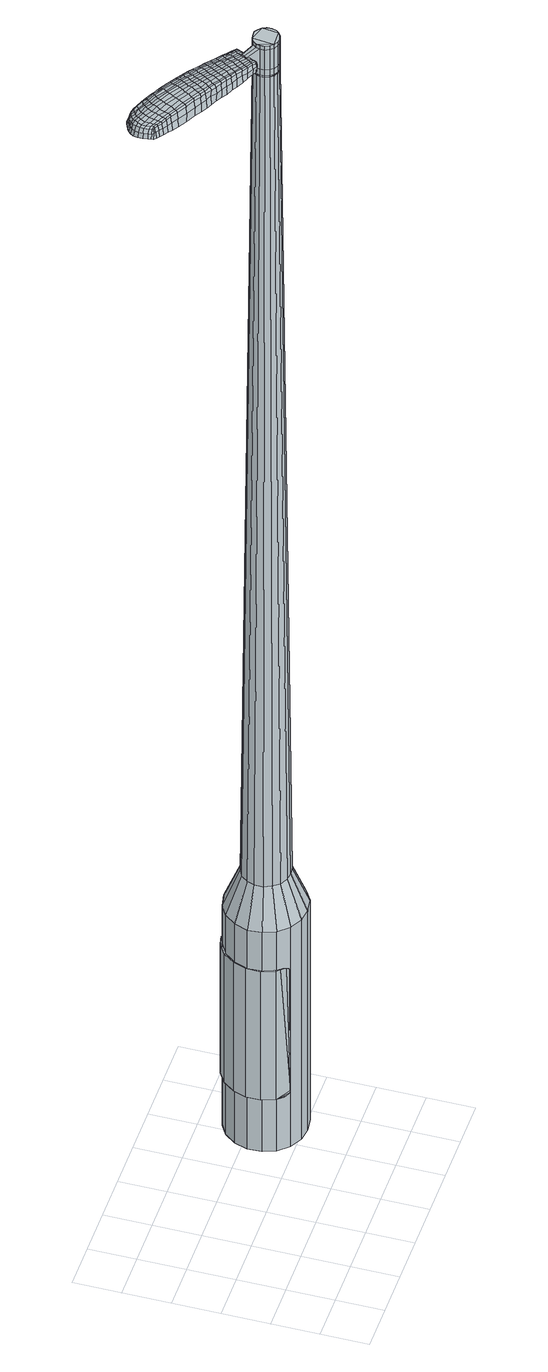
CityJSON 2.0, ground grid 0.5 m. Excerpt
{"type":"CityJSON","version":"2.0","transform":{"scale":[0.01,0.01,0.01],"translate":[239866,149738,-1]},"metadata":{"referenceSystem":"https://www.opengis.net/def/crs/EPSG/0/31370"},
"CityObjects":{
"object1":{"type":"GenericCityObject","attributes":{"cluster":920,"mean_distance_to_centroid":0.173,"new_centroid_x":239868.25,"new_centroid_y":149739.39,"mean_distance_to_camera":22.1,"H1":17.02,"H2":16.8,"Z_final":116.81,"cluster2":-1,"proj_x":239870.75,"proj_y":149734.78,"id_line":44086,"bearing_l":61.56,"distance":5.24,"orientation":"left","G_obj":151.56},"geometry":[{"type":"MultiSurface","lod":"2","boundaries":[[[0,1,2,3]],[[1,4,5,2]],[[4,6,7,5]],[[6,8,9,7]],[[8,10,11,9]],[[10,12,13,11]],[[12,14,15,13]],[[14,16,17,15]],[[16,18,19,17]],[[18,20,21,19]],[[20,22,23,21]],[[22,24,25,23]],[[24,26,27,25]],[[26,28,29,27]],[[28,30,31,29]],[[30,32,33,31]],[[32,34,35,33]],[[34,0,3,35]],[[36,37,38,39]],[[38,40,41,42]],[[41,43,42]],[[42,44,45,46]],[[45,47,46]],[[46,48,49,50]],[[49,51,50]],[[42,46,50,38]],[[50,52,39,38]],[[53,36,39]],[[2,5,7,35]],[[7,9,11,15]],[[11,13,15]],[[15,17,19,23]],[[19,21,23]],[[23,25,27,31]],[[27,29,31]],[[15,23,31,7]],[[31,33,35,7]],[[3,2,35]],[[1,0,54,55]],[[0,34,56,54]],[[34,32,57,56]],[[32,30,58,57]],[[30,28,59,58]],[[28,26,60,59]],[[26,24,61,60]],[[24,22,62,61]],[[22,20,63,62]],[[20,18,64,63]],[[18,16,65,64]],[[16,14,66,65]],[[14,12,67,66]],[[12,10,68,67]],[[10,8,69,68]],[[8,6,70,69]],[[6,4,71,70]],[[4,1,55,71]],[[55,54,72,73]],[[54,56,74,72]],[[56,57,75,74]],[[57,58,76,75]],[[58,59,77,76]],[[59,60,78,77]],[[60,61,79,78]],[[61,62,80,79]],[[62,63,81,80]],[[63,64,82,81]],[[64,65,83,82]],[[65,66,84,83]],[[66,67,85,84]],[[67,68,86,85]],[[68,69,87,86]],[[69,70,88,87]],[[70,71,89,88]],[[71,55,73,89]],[[90,91,92,93]],[[74,94,91,90]],[[75,95,94,74]],[[76,96,95,75]],[[97,98,96,76]],[[99,100,98,97]],[[101,102,100,99]],[[103,104,102,101]],[[81,105,104,103]],[[106,107,105,81]],[[83,108,107,106]],[[109,110,108,83]],[[85,111,110,109]],[[86,112,111,85]],[[113,114,112,86]],[[88,115,114,113]],[[89,116,115,88]],[[93,92,116,89]],[[117,118,119,120]],[[121,117,120,122]],[[123,121,122,124]],[[125,123,124,126]],[[127,125,126,128]],[[129,127,128,130]],[[131,129,130,132]],[[133,131,132,134]],[[135,133,134,136]],[[137,135,136,138]],[[139,137,138,140]],[[141,139,140,142]],[[143,141,142,144]],[[145,143,144,146]],[[147,145,146,148]],[[149,147,148,150]],[[73,72,90,93]],[[72,74,90]],[[77,97,76]],[[77,78,99,97]],[[78,79,101,99]],[[79,80,103,101]],[[80,81,103]],[[82,106,81]],[[82,83,106]],[[84,109,83]],[[84,85,109]],[[87,113,86]],[[87,88,113]],[[73,93,89]],[[151,152,92,91]],[[152,116,92]],[[153,114,115]],[[153,112,114]],[[154,110,111]],[[154,108,110]],[[155,107,108]],[[155,105,107]],[[156,104,105]],[[156,157,102,104]],[[157,158,100,102]],[[158,159,98,100]],[[159,96,98]],[[151,91,94]],[[39,52,149,160]],[[152,151,161,150]],[[53,39,160,118]],[[151,94,119,161]],[[36,53,118,117]],[[94,95,120,119]],[[37,36,117,121]],[[95,96,122,120]],[[38,37,121,123]],[[96,159,124,122]],[[40,38,123,125]],[[159,158,126,124]],[[41,40,125,127]],[[158,157,128,126]],[[43,41,127,129]],[[157,156,130,128]],[[42,43,129,131]],[[156,105,132,130]],[[44,42,131,133]],[[105,155,134,132]],[[45,44,133,135]],[[155,108,136,134]],[[47,45,135,137]],[[108,154,138,136]],[[46,47,137,139]],[[154,111,140,138]],[[48,46,139,141]],[[111,112,142,140]],[[49,48,141,143]],[[112,153,144,142]],[[51,49,143,145]],[[153,115,146,144]],[[50,51,145,147]],[[115,116,148,146]],[[52,50,147,149]],[[116,152,150,148]],[[149,150,162,163]],[[150,161,164,162]],[[161,119,165,164]],[[119,118,166,165]],[[118,160,167,166]],[[160,149,163,167]],[[168,169,170,171]],[[172,168,171,173]],[[168,172,174,175]],[[169,168,175,176]],[[177,178,179,180]],[[181,177,180,182]],[[177,181,183,184]],[[178,177,184,185]],[[186,187,188,189]],[[190,186,189,191]],[[186,190,192,193]],[[187,186,193,194]],[[195,196,197,198]],[[199,195,198,200]],[[195,199,201,202]],[[196,195,202,203]],[[204,205,206,207]],[[208,204,207,209]],[[204,208,210,211]],[[205,204,211,212]],[[213,214,215,216]],[[217,213,216,218]],[[213,217,219,220]],[[214,213,220,221]],[[222,223,224,225]],[[214,222,225,215]],[[222,214,221,226]],[[223,222,226,227]],[[228,229,230,231]],[[223,228,231,224]],[[228,223,227,232]],[[229,228,232,233]],[[234,172,173,235]],[[229,234,235,230]],[[234,229,233,236]],[[172,234,236,174]],[[237,238,239,240]],[[241,237,240,242]],[[237,241,243,244]],[[238,237,244,245]],[[246,247,248,249]],[[238,246,249,239]],[[246,238,245,250]],[[247,246,250,251]],[[252,253,254,255]],[[247,252,255,248]],[[252,247,251,256]],[[253,252,256,257]],[[258,259,260,261]],[[253,258,261,254]],[[258,253,257,262]],[[259,258,262,263]],[[264,169,176,265]],[[259,264,265,260]],[[264,259,263,266]],[[169,264,266,170]],[[267,268,269,270]],[[271,267,270,272]],[[267,271,273,274]],[[268,267,274,275]],[[276,277,278,279]],[[268,276,279,269]],[[276,268,275,280]],[[277,276,280,281]],[[282,283,284,285]],[[277,282,285,278]],[[282,277,281,286]],[[283,282,286,287]],[[288,181,182,289]],[[283,288,289,284]],[[288,283,287,290]],[[181,288,290,183]],[[291,292,293,294]],[[295,291,294,296]],[[291,295,297,298]],[[292,291,298,299]],[[300,301,302,303]],[[292,300,303,293]],[[300,292,299,304]],[[301,300,304,305]],[[306,307,308,309]],[[301,306,309,302]],[[306,301,305,310]],[[307,306,310,311]],[[312,313,314,315]],[[307,312,315,308]],[[312,307,311,316]],[[313,312,316,317]],[[318,178,185,319]],[[313,318,319,314]],[[318,313,317,320]],[[178,318,320,179]],[[321,207,206,322]],[[323,321,322,324]],[[321,323,325,326]],[[207,321,326,209]],[[327,323,324,328]],[[329,327,328,330]],[[327,329,331,332]],[[323,327,332,325]],[[333,329,330,334]],[[335,333,334,336]],[[333,335,337,338]],[[329,333,338,331]],[[339,335,336,340]],[[341,339,340,342]],[[339,341,343,344]],[[335,339,344,337]],[[345,341,342,346]],[[196,345,346,197]],[[345,196,203,347]],[[341,345,347,343]],[[348,349,194,193]],[[350,348,193,192]],[[348,350,351,352]],[[349,348,352,353]],[[354,355,353,352]],[[356,354,352,351]],[[354,356,357,358]],[[355,354,358,359]],[[360,361,359,358]],[[362,360,358,357]],[[360,362,363,364]],[[361,360,364,365]],[[366,367,365,364]],[[368,366,364,363]],[[366,368,201,199]],[[367,366,199,200]],[[369,370,371,372]],[[271,369,372,273]],[[369,271,272,373]],[[370,369,373,374]],[[375,190,191,376]],[[370,375,376,371]],[[375,370,374,377]],[[190,375,377,192]],[[378,379,380,381]],[[217,378,381,219]],[[378,217,218,382]],[[379,378,382,383]],[[384,385,386,387]],[[379,384,387,380]],[[384,379,383,388]],[[385,384,388,389]],[[390,187,194,391]],[[385,390,391,386]],[[390,385,389,392]],[[187,390,392,188]],[[393,394,395,396]],[[175,393,396,176]],[[393,175,174,397]],[[394,393,397,398]],[[399,400,401,402]],[[394,399,402,395]],[[399,394,398,403]],[[400,399,403,404]],[[405,198,197,406]],[[400,405,406,401]],[[405,400,404,407]],[[198,405,407,200]],[[408,409,410,411]],[[180,408,411,182]],[[408,180,179,412]],[[409,408,412,413]],[[414,202,201,415]],[[409,414,415,410]],[[414,409,413,416]],[[202,414,416,203]],[[417,418,419,420]],[[295,417,420,297]],[[417,295,296,421]],[[418,417,421,422]],[[423,208,209,424]],[[418,423,424,419]],[[423,418,422,425]],[[208,423,425,210]],[[426,427,428,429]],[[241,426,429,243]],[[426,241,242,430]],[[427,426,430,431]],[[432,433,434,435]],[[427,432,435,428]],[[432,427,431,436]],[[433,432,436,437]],[[438,205,212,439]],[[433,438,439,434]],[[438,433,437,440]],[[205,438,440,206]],[[441,442,431,430]],[[240,441,430,242]],[[441,240,239,443]],[[442,441,443,444]],[[445,446,437,436]],[[442,445,436,431]],[[445,442,444,447]],[[446,445,447,448]],[[449,322,206,440]],[[446,449,440,437]],[[449,446,448,450]],[[322,449,450,324]],[[451,452,453,454]],[[298,451,454,299]],[[451,298,297,420]],[[452,451,420,419]],[[455,326,325,456]],[[452,455,456,453]],[[455,452,419,424]],[[326,455,424,209]],[[457,458,444,443]],[[249,457,443,239]],[[457,249,248,459]],[[458,457,459,460]],[[461,462,448,447]],[[458,461,447,444]],[[461,458,460,463]],[[462,461,463,464]],[[465,328,324,450]],[[462,465,450,448]],[[465,462,464,466]],[[328,465,466,330]],[[467,468,469,470]],[[304,467,470,305]],[[467,304,299,454]],[[468,467,454,453]],[[471,332,331,472]],[[468,471,472,469]],[[471,468,453,456]],[[332,471,456,325]],[[473,474,460,459]],[[255,473,459,248]],[[473,255,254,475]],[[474,473,475,476]],[[477,478,464,463]],[[474,477,463,460]],[[477,474,476,479]],[[478,477,479,480]],[[481,334,330,466]],[[478,481,466,464]],[[481,478,480,482]],[[334,481,482,336]],[[483,484,485,486]],[[310,483,486,311]],[[483,310,305,470]],[[484,483,470,469]],[[487,338,337,488]],[[484,487,488,485]],[[487,484,469,472]],[[338,487,472,331]],[[489,490,476,475]],[[261,489,475,254]],[[489,261,260,491]],[[490,489,491,492]],[[493,494,480,479]],[[490,493,479,476]],[[493,490,492,495]],[[494,493,495,496]],[[497,340,336,482]],[[494,497,482,480]],[[497,494,496,498]],[[340,497,498,342]],[[499,500,501,502]],[[316,499,502,317]],[[499,316,311,486]],[[500,499,486,485]],[[503,344,343,504]],[[500,503,504,501]],[[503,500,485,488]],[[344,503,488,337]],[[505,506,492,491]],[[265,505,491,260]],[[505,265,176,396]],[[506,505,396,395]],[[507,508,496,495]],[[506,507,495,492]],[[507,506,395,402]],[[508,507,402,401]],[[509,346,342,498]],[[508,509,498,496]],[[509,508,401,406]],[[346,509,406,197]],[[510,511,413,412]],[[320,510,412,179]],[[510,320,317,502]],[[511,510,502,501]],[[512,347,203,416]],[[511,512,416,413]],[[512,511,501,504]],[[347,512,504,343]],[[513,514,374,373]],[[270,513,373,272]],[[513,270,269,515]],[[514,513,515,516]],[[517,350,192,377]],[[514,517,377,374]],[[517,514,516,518]],[[350,517,518,351]],[[519,520,521,522]],[[220,519,522,221]],[[519,220,219,381]],[[520,519,381,380]],[[523,524,525,526]],[[520,523,526,521]],[[523,520,380,387]],[[524,523,387,386]],[[527,349,353,528]],[[524,527,528,525]],[[527,524,386,391]],[[349,527,391,194]],[[529,530,516,515]],[[279,529,515,269]],[[529,279,278,531]],[[530,529,531,532]],[[533,356,351,518]],[[530,533,518,516]],[[533,530,532,534]],[[356,533,534,357]],[[535,536,537,538]],[[226,535,538,227]],[[535,226,221,522]],[[536,535,522,521]],[[539,540,541,542]],[[536,539,542,537]],[[539,536,521,526]],[[540,539,526,525]],[[543,355,359,544]],[[540,543,544,541]],[[543,540,525,528]],[[355,543,528,353]],[[545,546,532,531]],[[285,545,531,278]],[[545,285,284,547]],[[546,545,547,548]],[[549,362,357,534]],[[546,549,534,532]],[[549,546,548,550]],[[362,549,550,363]],[[551,552,553,554]],[[232,551,554,233]],[[551,232,227,538]],[[552,551,538,537]],[[555,556,557,558]],[[552,555,558,553]],[[555,552,537,542]],[[556,555,542,541]],[[559,361,365,560]],[[556,559,560,557]],[[559,556,541,544]],[[361,559,544,359]],[[561,562,548,547]],[[289,561,547,284]],[[561,289,182,411]],[[562,561,411,410]],[[563,368,363,550]],[[562,563,550,548]],[[563,562,410,415]],[[368,563,415,201]],[[564,565,398,397]],[[236,564,397,174]],[[564,236,233,554]],[[565,564,554,553]],[[566,567,404,403]],[[565,566,403,398]],[[566,565,553,558]],[[567,566,558,557]],[[568,367,200,407]],[[567,568,407,404]],[[568,567,557,560]],[[367,568,560,365]],[[569,570,571,572]],[[572,571,573,574]],[[575,573,571,576]],[[576,571,570,577]],[[578,579,580,581]],[[581,580,582,583]],[[584,582,580,585]],[[585,580,579,586]],[[587,588,589,590]],[[590,589,591,592]],[[593,591,589,594]],[[594,589,588,595]],[[596,597,598,599]],[[599,598,600,601]],[[602,600,598,603]],[[603,598,597,604]],[[605,606,607,608]],[[608,607,609,610]],[[611,609,607,612]],[[612,607,606,613]],[[614,615,616,617]],[[617,616,618,619]],[[620,618,616,621]],[[621,616,615,622]],[[623,624,625,626]],[[626,625,615,614]],[[622,615,625,627]],[[627,625,624,628]],[[629,630,631,632]],[[632,631,624,623]],[[628,624,631,633]],[[633,631,630,634]],[[574,573,635,636]],[[636,635,630,629]],[[634,630,635,637]],[[637,635,573,575]],[[638,639,640,641]],[[641,640,642,643]],[[644,642,640,645]],[[645,640,639,646]],[[647,648,649,650]],[[650,649,639,638]],[[646,639,649,651]],[[651,649,648,652]],[[653,654,655,656]],[[656,655,648,647]],[[652,648,655,657]],[[657,655,654,658]],[[659,660,661,662]],[[662,661,654,653]],[[658,654,661,663]],[[663,661,660,664]],[[577,570,665,666]],[[666,665,660,659]],[[664,660,665,667]],[[667,665,570,569]],[[668,669,670,671]],[[671,670,672,673]],[[674,672,670,675]],[[675,670,669,676]],[[677,678,679,680]],[[680,679,669,668]],[[676,669,679,681]],[[681,679,678,682]],[[683,684,685,686]],[[686,685,678,677]],[[682,678,685,687]],[[687,685,684,688]],[[583,582,689,690]],[[690,689,684,683]],[[688,684,689,691]],[[691,689,582,584]],[[692,693,694,695]],[[695,694,696,697]],[[698,696,694,699]],[[699,694,693,700]],[[701,702,703,704]],[[704,703,693,692]],[[700,693,703,705]],[[705,703,702,706]],[[707,708,709,710]],[[710,709,702,701]],[[706,702,709,711]],[[711,709,708,712]],[[713,714,715,716]],[[716,715,708,707]],[[712,708,715,717]],[[717,715,714,718]],[[586,579,719,720]],[[720,719,714,713]],[[718,714,719,721]],[[721,719,579,578]],[[605,608,722,723]],[[723,722,724,725]],[[726,724,722,727]],[[727,722,608,610]],[[725,724,728,729]],[[729,728,730,731]],[[732,730,728,733]],[[733,728,724,726]],[[731,730,734,735]],[[735,734,736,737]],[[738,736,734,739]],[[739,734,730,732]],[[737,736,740,741]],[[741,740,742,743]],[[744,742,740,745]],[[745,740,736,738]],[[743,742,746,747]],[[747,746,597,596]],[[604,597,746,748]],[[748,746,742,744]],[[595,749,750,594]],[[594,750,751,593]],[[752,751,750,753]],[[753,750,749,754]],[[754,755,756,753]],[[753,756,757,752]],[[758,757,756,759]],[[759,756,755,760]],[[760,761,762,759]],[[759,762,763,758]],[[764,763,762,765]],[[765,762,761,766]],[[766,767,768,765]],[[765,768,769,764]],[[602,769,768,600]],[[600,768,767,601]],[[770,771,772,773]],[[773,772,672,674]],[[673,672,772,774]],[[774,772,771,775]],[[592,591,776,777]],[[777,776,771,770]],[[775,771,776,778]],[[778,776,591,593]],[[779,780,781,782]],[[782,781,618,620]],[[619,618,781,783]],[[783,781,780,784]],[[785,786,787,788]],[[788,787,780,779]],[[784,780,787,789]],[[789,787,786,790]],[[595,588,791,792]],[[792,791,786,785]],[[790,786,791,793]],[[793,791,588,587]],[[794,795,796,797]],[[797,796,576,577]],[[575,576,796,798]],[[798,796,795,799]],[[800,801,802,803]],[[803,802,795,794]],[[799,795,802,804]],[[804,802,801,805]],[[596,599,806,807]],[[807,806,801,800]],[[805,801,806,808]],[[808,806,599,601]],[[809,810,811,812]],[[812,811,581,583]],[[578,581,811,813]],[[813,811,810,814]],[[602,603,815,816]],[[816,815,810,809]],[[814,810,815,817]],[[817,815,603,604]],[[818,819,696,820]],[[820,696,698]],[[697,696,821]],[[821,696,819,822]],[[610,609,823,824]],[[824,823,819,818]],[[822,819,823,825]],[[825,823,609,611]],[[826,827,642,828]],[[828,642,644]],[[643,642,829]],[[829,642,827,830]],[[831,832,833,834]],[[834,833,827,826]],[[830,827,833,835]],[[835,833,832,836]],[[613,606,837,838]],[[838,837,832,831]],[[836,832,837,839]],[[839,837,606,605]],[[830,840,841,829]],[[829,841,641,643]],[[638,641,841,842]],[[841,840,842]],[[836,843,844,835]],[[835,844,840,830]],[[842,840,844,845]],[[845,844,843,846]],[[605,723,847,839]],[[839,847,843,836]],[[846,843,847,848]],[[848,847,723,725]],[[849,850,851,852]],[[852,851,699,700]],[[698,699,851,820]],[[820,851,850,818]],[[726,727,853,854]],[[854,853,850,849]],[[818,850,853,824]],[[824,853,727,610]],[[855,856,842]],[[842,856,650,638]],[[647,650,856,857]],[[857,856,855,858]],[[846,859,860,845]],[[845,860,855,842]],[[858,855,860,861]],[[861,860,859,862]],[[725,729,863,848]],[[848,863,859,846]],[[862,859,863,864]],[[864,863,729,731]],[[865,866,867,868]],[[868,867,705,706]],[[700,705,867,852]],[[852,867,866,849]],[[732,733,869,870]],[[870,869,866,865]],[[849,866,869,854]],[[854,869,733,726]],[[858,871,872,857]],[[857,872,656,647]],[[653,656,872,873]],[[873,872,871,874]],[[862,875,876,861]],[[861,876,871,858]],[[874,871,876,877]],[[877,876,875,878]],[[731,735,879,864]],[[864,879,875,862]],[[878,875,879,880]],[[880,879,735,737]],[[881,882,883,884]],[[884,883,711,712]],[[706,711,883,868]],[[868,883,882,865]],[[738,739,885,886]],[[886,885,882,881]],[[865,882,885,870]],[[870,885,739,732]],[[874,887,888,873]],[[873,888,662,653]],[[659,662,888,889]],[[889,888,887,890]],[[878,891,892,877]],[[877,892,887,874]],[[890,887,892,893]],[[893,892,891,894]],[[737,741,895,880]],[[880,895,891,878]],[[894,891,895,896]],[[896,895,741,743]],[[897,898,899,900]],[[900,899,717,718]],[[712,717,899,884]],[[884,899,898,881]],[[744,745,901,902]],[[902,901,898,897]],[[881,898,901,886]],[[886,901,745,738]],[[890,903,904,889]],[[889,904,666,659]],[[577,666,904,797]],[[797,904,903,794]],[[894,905,906,893]],[[893,906,903,890]],[[794,903,906,803]],[[803,906,905,800]],[[743,747,907,896]],[[896,907,905,894]],[[800,905,907,807]],[[807,907,747,596]],[[814,908,909,813]],[[813,909,721,578]],[[718,721,909,900]],[[900,909,908,897]],[[604,748,910,817]],[[817,910,908,814]],[[897,908,910,902]],[[902,910,748,744]],[[775,911,912,774]],[[774,912,671,673]],[[668,671,912,913]],[[913,912,911,914]],[[593,751,915,778]],[[778,915,911,775]],[[914,911,915,916]],[[916,915,751,752]],[[917,918,919,920]],[[920,919,621,622]],[[620,621,919,782]],[[782,919,918,779]],[[921,922,923,924]],[[924,923,918,917]],[[779,918,923,788]],[[788,923,922,785]],[[754,749,925,926]],[[926,925,922,921]],[[785,922,925,792]],[[792,925,749,595]],[[914,927,928,913]],[[913,928,680,668]],[[677,680,928,929]],[[929,928,927,930]],[[752,757,931,916]],[[916,931,927,914]],[[930,927,931,932]],[[932,931,757,758]],[[933,934,935,936]],[[936,935,627,628]],[[622,627,935,920]],[[920,935,934,917]],[[937,938,939,940]],[[940,939,934,933]],[[917,934,939,924]],[[924,939,938,921]],[[760,755,941,942]],[[942,941,938,937]],[[921,938,941,926]],[[926,941,755,754]],[[930,943,944,929]],[[929,944,686,677]],[[683,686,944,945]],[[945,944,943,946]],[[758,763,947,932]],[[932,947,943,930]],[[946,943,947,948]],[[948,947,763,764]],[[949,950,951,952]],[[952,951,633,634]],[[628,633,951,936]],[[936,951,950,933]],[[953,954,955,956]],[[956,955,950,949]],[[933,950,955,940]],[[940,955,954,937]],[[766,761,957,958]],[[958,957,954,953]],[[937,954,957,942]],[[942,957,761,760]],[[946,959,960,945]],[[945,960,690,683]],[[583,690,960,812]],[[812,960,959,809]],[[764,769,961,948]],[[948,961,959,946]],[[809,959,961,816]],[[816,961,769,602]],[[799,962,963,798]],[[798,963,637,575]],[[634,637,963,952]],[[952,963,962,949]],[[805,964,965,804]],[[804,965,962,799]],[[949,962,965,956]],[[956,965,964,953]],[[601,767,966,808]],[[808,966,964,805]],[[953,964,966,958]],[[958,966,767,766]],[[569,572,171,170]],[[572,574,173,171]],[[584,585,184,183]],[[585,586,185,184]],[[587,590,189,188]],[[590,592,191,189]],[[611,612,211,210]],[[612,613,212,211]],[[614,617,216,215]],[[617,619,218,216]],[[623,626,225,224]],[[626,614,215,225]],[[629,632,231,230]],[[632,623,224,231]],[[574,636,235,173]],[[636,629,230,235]],[[644,645,244,243]],[[645,646,245,244]],[[646,651,250,245]],[[651,652,251,250]],[[652,657,256,251]],[[657,658,257,256]],[[658,663,262,257]],[[663,664,263,262]],[[664,667,266,263]],[[667,569,170,266]],[[674,675,274,273]],[[675,676,275,274]],[[676,681,280,275]],[[681,682,281,280]],[[682,687,286,281]],[[687,688,287,286]],[[688,691,290,287]],[[691,584,183,290]],[[692,695,294,293]],[[695,697,296,294]],[[701,704,303,302]],[[704,692,293,303]],[[707,710,309,308]],[[710,701,302,309]],[[713,716,315,314]],[[716,707,308,315]],[[586,720,319,185]],[[720,713,314,319]],[[770,773,372,371]],[[773,674,273,372]],[[592,777,376,191]],[[777,770,371,376]],[[619,783,382,218]],[[783,784,383,382]],[[784,789,388,383]],[[789,790,389,388]],[[790,793,392,389]],[[793,587,188,392]],[[697,821,421,296]],[[821,822,422,421]],[[822,825,425,422]],[[825,611,210,425]],[[826,828,429,428]],[[828,644,243,429]],[[831,834,435,434]],[[834,826,428,435]],[[613,838,439,212]],[[838,831,434,439]],[[967,968,969,970]],[[971,972,970,969]],[[973,974,975,976]],[[977,978,979,980]],[[968,981,982,969]],[[983,971,969,982]],[[984,973,976,985]],[[986,987,978,977]],[[981,988,989,982]],[[989,990,983,982]],[[991,984,985,992]],[[993,987,986,994]],[[988,995,996,989]],[[996,997,990,989]],[[998,991,992,999]],[[1000,993,994,1001]],[[1002,1003,1004,1005]],[[1006,1007,1003,1002]],[[1006,1008,1009,1007]],[[1008,1010,1011,1009]],[[1012,1013,1014,1015]],[[1016,1013,1012]],[[1017,1018,1013,1016]],[[1019,1020,1018,1017]],[[1015,1004,1003,1012]],[[1012,1003,1007,1016]],[[1007,1009,1017,1016]],[[1009,1011,1019,1017]],[[976,975,972,971]],[[985,976,971,983]],[[990,992,985,983]],[[997,999,992,990]],[[977,980,974,973]],[[986,977,973,984]],[[994,986,984,991]],[[1001,994,991,998]],[[978,1002,1005,979]],[[987,1006,1002,978]],[[1008,1006,987,993]],[[1010,1008,993,1000]],[[1021,1022,1023,1024]],[[1023,1025,1026,1027]],[[1023,1027,1028,1029]],[[1023,1029,1024]],[[1030,1021,1024,1031]],[[1032,1031,1024,1033]],[[1034,1033,1024]],[[1035,1023,1022,1036]],[[1037,1035,1036,1038]],[[1039,1037,1038,1040]],[[1041,1039,1040,1042]],[[1043,1041,1042,1044]],[[1044,1045,1046,1047]],[[1044,1047,1048,1049]],[[1044,1049,1050,1051]],[[1050,1052,1053,1054]],[[1050,1054,1055,1056]],[[1050,1056,1051]],[[1044,1051,1043]],[[1057,1058,1022,1021]],[[1059,1060,1025,1023]],[[1061,1062,1034,1024]],[[1058,1063,1036,1022]],[[1064,1059,1023,1035]],[[1063,1065,1038,1036]],[[1066,1064,1035,1037]],[[1065,1067,1040,1038]],[[1068,1066,1037,1039]],[[1067,1069,1042,1040]],[[1070,1068,1039,1041]],[[1069,1071,1044,1042]],[[1072,1070,1041,1043]],[[1071,1073,1045,1044]],[[1074,1075,1052,1050]],[[1076,1072,1043,1051]],[[1046,1045,1073,1077]],[[1047,1046,1077,1078]],[[1048,1047,1078,1079]],[[1049,1048,1079,1080]],[[1050,1049,1080,1074]],[[1081,1057,1021,1030]],[[1082,1081,1030,1031]],[[1083,1082,1031,1032]],[[1084,1083,1032,1033]],[[1062,1084,1033,1034]],[[1026,1025,1060,1085]],[[1053,1052,1075,1086]],[[1027,1026,1085,1087]],[[1028,1027,1087,1088]],[[1029,1028,1088,1089]],[[1024,1029,1089,1061]],[[1054,1053,1086,1090]],[[1055,1054,1090,1091]],[[1056,1055,1091,1092]],[[1051,1056,1092,1076]]]}]}
},
"vertices":[
[186,158,384],[195,170,384],[195,170,96],[186,158,96],[207,177,384],[207,177,96],[222,180,384],[222,180,96],[236,178,384],[236,178,96],[249,171,384],[249,171,96],[259,160,384],[259,160,96],[264,146,384],[264,146,96],[265,132,384],[265,132,96],[260,118,384],[260,118,96],[251,106,384],[251,106,96],[239,98,384],[239,98,96],[224,96,384],[224,96,96],[210,98,384],[210,98,96],[197,105,384],[197,105,96],[187,116,384],[187,116,96],[182,129,384],[182,129,96],[181,144,384],[181,144,96],[210,135,1524],[212,131,1524],[215,127,1524],[211,144,1524],[219,125,1524],[223,124,1524],[232,128,1524],[228,125,1524],[235,131,1524],[236,136,1524],[234,145,1524],[236,141,1524],[231,148,1524],[227,151,1524],[218,150,1524],[223,151,1524],[214,148,1524],[210,140,1524],[201,150,429],[206,157,429],[198,142,429],[198,133,429],[202,125,429],[207,118,429],[215,114,429],[224,113,429],[232,114,429],[240,119,429],[245,126,429],[248,134,429],[248,143,429],[244,151,429],[239,158,429],[231,162,429],[222,163,429],[214,161,429],[211,144,1483],[214,148,1483],[210,140,1483],[210,135,1483],[212,131,1483],[215,127,1483],[219,125,1483],[223,124,1483],[228,125,1483],[232,128,1483],[235,131,1483],[236,136,1483],[236,141,1483],[234,145,1483],[231,148,1483],[227,151,1483],[223,151,1483],[218,150,1483],[212,144,1483],[212,144,1485],[214,147,1485],[214,147,1483],[210,140,1485],[210,135,1485],[212,131,1485],[215,128,1483],[215,128,1485],[219,126,1483],[219,126,1485],[223,125,1483],[223,125,1485],[228,126,1483],[228,126,1485],[232,128,1485],[234,132,1483],[234,132,1485],[236,136,1485],[236,140,1483],[236,140,1485],[234,145,1485],[231,148,1485],[227,150,1483],[227,150,1485],[223,151,1485],[218,150,1485],[210,135,1519],[210,140,1519],[210,140,1493],[210,135,1493],[212,131,1519],[212,131,1493],[215,127,1519],[215,127,1493],[219,125,1519],[219,125,1493],[223,124,1519],[223,124,1493],[228,125,1519],[228,125,1493],[232,128,1519],[232,128,1493],[235,131,1519],[235,131,1493],[236,136,1519],[236,136,1493],[236,141,1519],[236,141,1493],[234,145,1519],[234,145,1493],[231,148,1519],[231,148,1493],[227,151,1519],[227,151,1493],[223,151,1519],[223,151,1493],[218,150,1519],[218,150,1493],[214,148,1519],[214,148,1493],[211,144,1485],[214,148,1485],[227,151,1485],[236,141,1485],[235,131,1485],[228,125,1485],[223,124,1485],[219,125,1485],[215,127,1485],[211,144,1519],[211,144,1493],[196,156,1513],[196,156,1518],[195,153,1513],[193,150,1513],[193,150,1518],[195,153,1518],[139,206,1519],[145,202,1518],[145,204,1509],[139,208,1510],[132,210,1519],[131,212,1510],[132,208,1526],[139,204,1525],[145,200,1525],[120,172,1519],[127,169,1518],[128,170,1525],[122,173,1525],[113,176,1519],[114,177,1526],[111,175,1510],[118,171,1510],[125,168,1509],[64,222,1519],[66,225,1519],[65,226,1513],[63,223,1513],[63,218,1519],[62,218,1513],[65,217,1524],[66,221,1524],[67,225,1524],[129,187,1530],[136,184,1529],[137,186,1529],[131,190,1530],[121,191,1531],[123,194,1531],[120,188,1530],[128,184,1530],[134,180,1529],[200,149,1512],[202,151,1512],[201,152,1517],[199,149,1517],[199,146,1512],[198,147,1517],[198,146,1506],[200,149,1506],[201,152,1506],[86,233,1519],[89,231,1519],[89,233,1512],[86,234,1512],[84,233,1518],[84,235,1512],[84,232,1522],[86,231,1523],[89,230,1524],[94,230,1519],[99,227,1519],[99,229,1512],[93,231,1512],[93,228,1524],[99,226,1525],[104,225,1519],[111,221,1519],[111,223,1511],[104,227,1511],[104,223,1526],[111,220,1526],[121,216,1519],[121,218,1510],[121,214,1526],[202,167,1513],[195,171,1513],[195,169,1518],[202,166,1517],[206,164,1512],[205,163,1516],[206,165,1506],[201,168,1507],[195,172,1507],[189,175,1514],[183,179,1515],[183,177,1520],[189,173,1519],[189,176,1507],[182,180,1507],[176,183,1515],[170,187,1516],[170,185,1522],[176,181,1521],[176,184,1508],[170,189,1508],[164,191,1517],[157,194,1517],[157,193,1524],[164,189,1523],[163,192,1508],[157,196,1509],[151,198,1518],[151,196,1524],[151,200,1509],[68,202,1519],[71,200,1519],[72,201,1524],[69,203,1523],[67,203,1518],[68,204,1522],[65,203,1512],[67,201,1512],[70,199,1512],[75,197,1519],[80,194,1519],[81,195,1525],[76,198,1524],[74,196,1512],[78,193,1512],[85,191,1519],[92,187,1519],[93,188,1526],[86,192,1526],[83,190,1511],[90,186,1511],[102,181,1519],[104,182,1526],[100,181,1510],[187,140,1513],[180,143,1513],[179,143,1507],[186,140,1507],[192,138,1512],[191,138,1506],[192,139,1516],[188,141,1517],[182,144,1518],[174,147,1514],[167,150,1515],[165,149,1507],[172,146,1507],[175,147,1519],[168,151,1520],[160,153,1515],[153,156,1516],[151,155,1508],[158,152,1508],[161,154,1521],[155,157,1522],[146,159,1517],[140,162,1517],[138,162,1509],[145,159,1508],[148,160,1523],[141,163,1524],[133,166,1518],[131,165,1509],[135,166,1524],[195,152,1519],[196,154,1519],[188,155,1520],[189,158,1520],[187,153,1520],[193,149,1519],[182,159,1522],[183,161,1522],[175,163,1523],[176,165,1523],[174,160,1523],[180,156,1521],[168,166,1524],[170,169,1524],[162,170,1525],[163,172,1525],[160,167,1525],[167,163,1524],[155,173,1526],[157,176,1526],[149,177,1527],[150,179,1527],[147,174,1527],[154,170,1526],[142,180,1528],[144,183,1528],[141,177,1528],[68,220,1527],[70,223,1527],[67,216,1526],[71,214,1527],[72,218,1528],[74,221,1528],[78,215,1529],[80,218,1529],[77,211,1528],[83,207,1530],[84,211,1530],[86,215,1530],[91,208,1531],[92,211,1531],[89,204,1530],[97,200,1531],[99,203,1531],[101,207,1531],[110,197,1531],[112,201,1531],[108,194,1531],[65,205,1518],[64,208,1519],[63,208,1513],[64,205,1513],[67,205,1523],[66,208,1523],[63,213,1519],[62,213,1513],[65,213,1524],[81,233,1518],[79,233,1518],[80,232,1523],[82,232,1523],[81,235,1513],[78,234,1513],[75,232,1519],[72,230,1519],[73,230,1524],[76,231,1523],[75,233,1513],[71,231,1513],[69,228,1519],[70,227,1524],[68,229,1513],[139,202,1528],[137,201,1528],[144,197,1528],[145,199,1527],[131,207,1528],[130,205,1529],[136,198,1529],[134,196,1530],[141,192,1529],[142,195,1528],[128,203,1529],[126,200,1530],[133,193,1530],[139,189,1529],[125,197,1531],[123,174,1528],[124,176,1529],[116,180,1529],[115,178,1528],[129,171,1527],[130,173,1528],[126,180,1529],[118,184,1530],[132,176,1528],[195,138,1512],[196,140,1512],[195,141,1517],[194,139,1517],[193,138,1506],[195,140,1506],[197,143,1512],[196,144,1517],[196,143,1506],[208,162,1512],[207,160,1512],[206,161,1506],[207,163,1506],[206,162,1517],[205,160,1517],[206,158,1512],[204,156,1512],[204,157,1506],[205,159,1506],[204,158,1517],[203,156,1517],[203,153,1512],[202,154,1506],[202,154,1517],[201,164,1519],[201,163,1519],[195,168,1520],[194,167,1520],[200,161,1519],[198,159,1519],[193,165,1520],[192,162,1520],[197,156,1519],[191,160,1520],[189,142,1519],[190,144,1519],[183,147,1520],[182,145,1520],[192,146,1519],[185,150,1520],[189,172,1521],[188,171,1521],[182,176,1522],[181,174,1522],[187,168,1521],[185,166,1521],[180,172,1522],[179,170,1523],[184,164,1522],[178,167,1523],[176,148,1521],[177,150,1521],[170,153,1522],[169,152,1522],[178,153,1521],[172,157,1522],[176,180,1523],[175,178,1523],[170,184,1524],[169,182,1524],[174,176,1523],[173,174,1524],[167,180,1525],[166,177,1525],[171,171,1524],[165,175,1525],[162,155,1523],[163,157,1523],[157,160,1524],[156,158,1524],[165,160,1524],[158,163,1525],[163,187,1525],[162,186,1525],[157,191,1526],[156,190,1526],[161,184,1526],[160,181,1526],[155,187,1527],[153,185,1527],[158,178,1526],[152,182,1527],[149,161,1525],[150,163,1525],[143,167,1526],[142,165,1526],[152,167,1526],[145,170,1527],[151,195,1527],[150,193,1527],[148,191,1527],[147,188,1528],[145,186,1528],[136,168,1527],[137,170,1527],[139,173,1528],[69,204,1525],[68,207,1525],[72,202,1526],[71,205,1526],[67,211,1526],[71,209,1527],[84,231,1525],[82,231,1525],[85,229,1526],[88,230,1525],[79,230,1525],[75,228,1526],[79,226,1527],[82,228,1526],[72,226,1526],[76,224,1527],[76,199,1526],[76,202,1527],[81,196,1527],[81,199,1528],[76,206,1528],[82,203,1529],[92,228,1526],[90,227,1527],[96,224,1528],[98,225,1527],[87,225,1527],[85,224,1528],[91,220,1529],[93,222,1528],[82,221,1528],[88,218,1530],[87,193,1528],[87,195,1529],[94,189,1528],[94,191,1529],[88,199,1529],[96,195,1530],[103,222,1528],[102,221,1528],[109,217,1529],[110,218,1528],[99,219,1529],[97,217,1530],[105,213,1530],[107,215,1530],[95,214,1530],[102,210,1531],[104,183,1529],[105,186,1529],[107,190,1530],[121,213,1528],[119,211,1529],[118,209,1530],[116,206,1530],[114,204,1531],[144,202,1509],[144,200,1518],[138,204,1518],[137,206,1509],[131,208,1519],[130,210,1510],[131,206,1525],[138,202,1525],[144,199,1525],[129,171,1525],[128,171,1518],[121,174,1518],[123,175,1525],[114,178,1519],[115,178,1525],[112,177,1510],[119,173,1509],[126,170,1509],[67,225,1513],[68,224,1519],[66,221,1519],[65,222,1513],[65,218,1519],[65,218,1513],[67,217,1524],[68,221,1524],[69,223,1524],[137,187,1528],[136,184,1528],[129,187,1529],[131,190,1529],[121,192,1529],[123,194,1529],[120,188,1529],[128,184,1529],[134,181,1528],[199,153,1516],[200,152,1512],[198,150,1512],[198,150,1516],[197,147,1512],[196,148,1516],[196,147,1506],[198,150,1506],[199,153,1506],[88,231,1512],[89,230,1519],[86,231,1518],[86,232,1512],[84,231,1518],[84,233,1512],[84,230,1522],[85,229,1523],[88,228,1523],[98,227,1512],[98,226,1519],[93,228,1519],[93,229,1512],[93,226,1524],[98,224,1525],[110,221,1511],[110,219,1519],[103,223,1519],[103,225,1511],[103,221,1525],[110,218,1526],[120,214,1519],[120,216,1510],[120,212,1526],[194,168,1518],[194,169,1513],[201,165,1513],[201,164,1517],[205,162,1512],[204,162,1515],[204,164,1506],[200,167,1506],[194,171,1507],[182,176,1520],[181,177,1514],[188,173,1514],[188,172,1519],[188,175,1507],[181,179,1507],[169,183,1522],[169,185,1516],[175,181,1515],[175,180,1521],[175,183,1508],[168,187,1508],[156,191,1523],[156,193,1517],[163,189,1516],[163,187,1522],[162,191,1508],[156,195,1508],[150,197,1517],[150,195,1524],[150,199,1509],[73,202,1523],[72,201,1519],[70,203,1518],[71,204,1523],[68,204,1518],[69,205,1522],[67,204,1512],[68,202,1512],[71,201,1512],[82,196,1525],[81,195,1519],[76,199,1519],[77,199,1524],[75,198,1512],[79,195,1512],[94,189,1526],[93,188,1519],[86,192,1519],[87,193,1525],[84,192,1511],[91,188,1511],[103,183,1519],[105,184,1526],[101,182,1510],[180,145,1507],[181,145,1513],[188,142,1513],[187,142,1506],[193,140,1512],[191,140,1506],[192,141,1515],[189,143,1517],[182,146,1518],[166,151,1507],[167,152,1514],[174,148,1514],[173,148,1507],[175,149,1519],[169,152,1520],[152,157,1508],[154,158,1516],[161,155,1515],[159,154,1508],[162,156,1521],[155,159,1522],[139,164,1508],[141,164,1517],[147,161,1516],[146,160,1508],[149,162,1522],[142,165,1523],[134,167,1517],[132,167,1509],[136,168,1524],[194,152,1518],[195,155,1518],[188,156,1519],[189,158,1519],[186,153,1519],[192,150,1518],[181,159,1520],[182,162,1520],[174,163,1521],[176,165,1521],[173,160,1521],[180,157,1520],[168,166,1523],[169,169,1523],[161,170,1524],[163,172,1524],[160,167,1524],[166,164,1523],[155,173,1525],[156,176,1525],[148,177,1526],[150,179,1526],[147,174,1526],[153,171,1525],[142,180,1527],[143,183,1527],[140,177,1527],[71,222,1526],[70,220,1526],[69,216,1525],[72,214,1526],[73,218,1526],[75,221,1526],[80,218,1528],[78,215,1528],[77,211,1527],[83,208,1528],[85,211,1529],[86,214,1529],[93,211,1530],[91,208,1530],[90,204,1529],[97,200,1530],[99,204,1530],[101,207,1530],[112,200,1530],[110,198,1530],[108,194,1530],[65,208,1513],[66,208,1518],[67,206,1518],[66,205,1512],[69,206,1523],[68,208,1523],[66,213,1519],[65,213,1513],[67,213,1523],[80,230,1523],[79,231,1518],[82,231,1518],[82,230,1523],[82,233,1512],[79,232,1512],[74,228,1523],[73,229,1519],[76,230,1519],[77,229,1523],[76,231,1513],[72,229,1513],[70,227,1519],[71,226,1524],[69,227,1513],[143,197,1527],[137,200,1527],[138,201,1527],[144,198,1526],[130,206,1527],[129,205,1528],[140,192,1528],[134,195,1528],[135,198,1528],[142,194,1527],[128,202,1528],[126,200,1529],[132,193,1529],[139,189,1528],[124,197,1529],[116,181,1528],[124,177,1527],[123,175,1527],[116,179,1527],[130,172,1526],[130,174,1527],[126,180,1528],[118,184,1528],[132,177,1527],[193,142,1516],[194,141,1512],[193,141,1516],[192,140,1506],[193,141,1506],[195,144,1512],[195,145,1516],[194,144,1506],[204,162,1506],[205,161,1512],[205,163,1506],[204,162,1516],[204,161,1516],[202,158,1506],[202,157,1512],[204,159,1512],[203,160,1506],[203,159,1516],[201,157,1516],[201,155,1512],[200,155,1506],[200,155,1516],[200,163,1518],[200,164,1518],[194,167,1519],[197,159,1518],[199,161,1518],[193,165,1519],[191,163,1519],[196,157,1518],[190,160,1519],[183,147,1519],[189,144,1518],[189,143,1518],[182,146,1519],[191,147,1518],[185,150,1519],[187,171,1520],[188,171,1520],[181,175,1521],[181,174,1521],[185,166,1520],[186,169,1520],[180,172,1521],[178,170,1521],[184,164,1520],[177,168,1521],[170,154,1521],[176,151,1520],[176,150,1520],[169,153,1521],[178,154,1520],[171,157,1521],[174,178,1522],[175,179,1522],[169,183,1523],[168,182,1523],[172,174,1522],[173,176,1522],[167,180,1523],[165,177,1524],[171,171,1523],[164,175,1524],[156,161,1523],[163,157,1522],[162,156,1522],[156,159,1523],[165,160,1522],[158,164,1523],[162,186,1524],[162,187,1524],[156,190,1525],[155,189,1525],[159,181,1525],[161,183,1524],[154,187,1525],[153,185,1526],[158,178,1525],[151,182,1526],[143,167,1525],[150,164,1524],[149,163,1524],[143,166,1525],[151,167,1524],[145,170,1525],[149,193,1526],[150,194,1526],[146,188,1527],[148,191,1526],[145,186,1527],[137,170,1526],[136,169,1526],[138,174,1526],[69,207,1524],[70,205,1524],[73,203,1525],[72,205,1525],[69,211,1525],[72,209,1525],[85,228,1525],[82,229,1524],[84,229,1524],[87,228,1525],[79,225,1526],[76,227,1525],[79,228,1524],[82,227,1525],[73,225,1525],[77,223,1526],[77,202,1526],[77,200,1526],[82,197,1526],[82,199,1527],[77,207,1526],[83,203,1527],[96,223,1527],[90,226,1526],[92,226,1526],[97,223,1526],[91,219,1528],[85,223,1527],[88,224,1526],[93,221,1527],[82,220,1527],[88,217,1528],[88,196,1527],[88,194,1527],[95,190,1527],[95,192,1528],[88,200,1528],[96,196,1529],[109,216,1528],[101,220,1527],[103,221,1527],[110,217,1527],[104,212,1529],[97,216,1529],[99,218,1528],[107,214,1528],[95,214,1529],[102,209,1530],[105,186,1528],[105,185,1528],[107,190,1529],[119,211,1528],[120,211,1528],[115,206,1529],[117,208,1529],[113,203,1530],[205,163,1508],[202,157,1508],[174,174,1509],[177,181,1509],[155,185,1510],[159,192,1510],[121,204,1512],[125,213,1512],[141,204,1511],[136,196,1511],[105,213,1513],[93,219,1514],[97,227,1514],[109,221,1513],[198,152,1508],[170,167,1509],[151,177,1510],[116,196,1512],[132,188,1511],[100,205,1513],[88,211,1514],[195,146,1508],[166,160,1509],[147,170,1510],[112,188,1512],[128,179,1511],[84,203,1514],[96,197,1513],[192,140,1508],[162,153,1509],[143,162,1510],[107,180,1512],[123,171,1511],[80,196,1514],[91,188,1513],[81,225,1514],[76,226,1514],[79,232,1514],[85,232,1514],[77,218,1514],[72,220,1514],[73,210,1514],[69,214,1514],[69,203,1514],[66,207,1514],[70,226,1515],[66,224,1515],[67,225,1515],[72,230,1515],[68,222,1515],[66,218,1515],[65,223,1515],[64,214,1515],[65,222,1515],[188,113,334],[185,116,334],[185,116,165],[195,105,171],[188,113,165],[190,110,165],[192,108,166],[194,106,167],[194,105,169],[190,110,334],[192,108,333],[194,106,332],[194,105,331],[195,105,328],[180,130,165],[180,130,334],[180,145,165],[180,145,334],[185,159,165],[185,159,334],[194,171,165],[194,171,334],[206,179,165],[206,179,334],[211,180,334],[214,180,334],[217,181,333],[219,181,332],[220,182,331],[221,182,328],[211,180,165],[221,182,171],[220,182,169],[219,181,167],[217,181,166],[214,180,165],[190,115,334],[188,118,334],[188,118,165],[190,115,165],[197,107,171],[197,107,328],[183,130,334],[183,130,165],[183,144,334],[183,144,165],[187,157,334],[187,157,165],[196,168,334],[196,168,165],[207,176,334],[207,176,165],[211,177,334],[221,179,328],[221,179,171],[211,177,165],[215,178,334],[218,178,333],[220,179,332],[221,179,331],[192,112,334],[194,110,333],[196,108,332],[196,107,331],[192,112,165],[221,179,169],[194,110,166],[196,108,167],[196,107,169],[220,179,167],[218,178,166],[215,178,165]
]}
